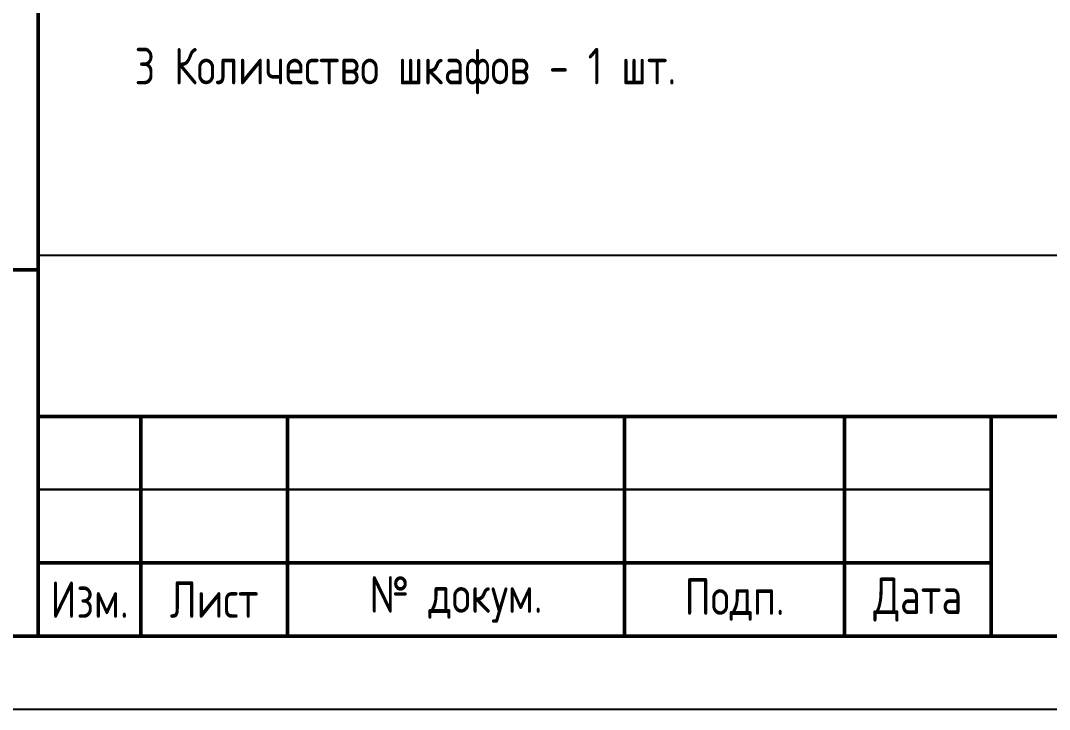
# Model space of a CAD drawing. Header units: millimetres. Extents: x -1036 to 3772, y -90 to 586.
# Drawn here: x -611.2 to -541, y 0 to 47 of the extents above; entities that cross this region are included whole.
import ezdxf

# ---------------------------------------------------------------- set-up
doc = ezdxf.new("R2010")
doc.units = ezdxf.units.MM
doc.styles.add('Gost_type_A', font='GOST_0.TTF')

# ---------------------------------------------------------------- blocks, each defined once
blk = doc.blocks.new('Формат_А4')
blk.add_lwpolyline([(0, 297), (0, 0), (-210, 0), (-210, 297)], close=True)
at = {"lineweight": 50}
blk.add_lwpolyline([(-190, 292), (-5, 292), (-5, 5), (-190, 5)], close=True, dxfattribs=at)
blk = doc.blocks.new('Штамп левый нижний')
at = {"lineweight": 50}
for points in [[(-7, 60), (0, 60), (0, 25), (-7, 25)], [(-7, 25), (0, 25), (0, 0), (-7, 0)]]:
    blk.add_lwpolyline(points, close=True, dxfattribs=at)
blk = doc.blocks.new('Штамп малый нижний')
at = {"lineweight": 50}
for points in [[(-185, 15), (-178, 15), (-178, 5), (-185, 5)], [(-178, 15), (-168, 15), (-168, 5), (-178, 5)], [(-168, 15), (-145, 15), (-145, 5), (-168, 5)], [(-145, 15), (-130, 15), (-130, 5), (-145, 5)], [(-130, 15), (-120, 15), (-120, 5), (-130, 5)], [(-120, 15), (-10, 15), (-10, 0), (-120, 0)], [(-185, 5), (-178, 5), (-178, 0), (-185, 0)], [(-178, 5), (-168, 5), (-168, 0), (-178, 0)], [(-168, 5), (-145, 5), (-145, 0), (-168, 0)], [(-145, 5), (-130, 5), (-130, 0), (-145, 0)], [(-130, 5), (-120, 5), (-120, 0), (-130, 0)]]:
    blk.add_lwpolyline(points, close=True, dxfattribs=at)
for points in [[(-185, 15), (-178, 15), (-178, 10), (-185, 10)], [(-178, 15), (-168, 15), (-168, 10), (-178, 10)], [(-168, 15), (-145, 15), (-145, 10), (-168, 10)], [(-145, 15), (-130, 15), (-130, 10), (-145, 10)], [(-130, 15), (-120, 15), (-120, 10), (-130, 10)], [(-185, 10), (-178, 10), (-178, 5), (-185, 5)], [(-178, 10), (-168, 10), (-168, 5), (-178, 5)], [(-168, 10), (-145, 10), (-145, 5), (-168, 5)], [(-145, 10), (-130, 10), (-130, 5), (-145, 5)], [(-130, 10), (-120, 10), (-120, 5), (-130, 5)]]:
    blk.add_lwpolyline(points, close=True)
at = {"char_height": 2.5, "attachment_point": 5, "style": 'Gost_type_A'}
for s, insert, width in [('Изм.', (-181.5, 2.5), 7), ('Лист', (-173, 2.5), 10), ('№ докум.', (-156.5, 2.5), 23), ('Подп.', (-137.5, 2.5), 15), ('Дата', (-125, 2.5), 10)]:
    blk.add_mtext(s, dxfattribs=dict(at, insert=insert, width=width))

msp = doc.modelspace()

# ---------------------------------------------------------------- linework, layer by layer
msp.add_line((-610, 31), (-425, 31))

# ---------------------------------------------------------------- block references
at = {"color": 1}
for name, p in [('Формат_А4', (-420, 0)), ('Штамп левый нижний', (-610, 5)), ('Штамп малый нижний', (-425, 5))]:
    msp.add_blockref(name, p, dxfattribs=at)

# ---------------------------------------------------------------- texts
at = {"insert": (-606, 116), "char_height": 2.5, "width": 175, "attachment_point": 1, "style": 'Gost_type_A'}
msp.add_mtext('\\pxql;{\\T2;\\C0;Примечания\\P\\P\\T1;  1 }Диспетчерское наименование шкафа - {\\C6;2 шт}. (материал - ТТ печати, 80мм*100пм, полиэстер с усиленным адгезивом серебристый матовый химстойкий, 3978-80-5-100, ООО «Термомарк», 1 шт (100п.м.); размер (Ш х В) {\\C6;500мм} х 50мм; рекомендуемый шрифт Arial).\\P\\P\\P\\P\\P\\P  2 Диспетчерское наименование шкафа - {\\C6;2 шт.} (материал - ТТ печати, 80мм*100пм, полиэстер с усиленным адгезивом серебристый матовый химстойкий, 3978-80-5-100, ООО «Термомарк», 1 шт (100п.м.); размер (Ш х В) 375мм х 50мм; рекомендуемый шрифт Arial, высота 28 мм).\\P\\P\\P\\P\\P\\P  3 Количество шкафов - 1 шт.', dxfattribs=at)

doc.saveas('drawing.dxf')
